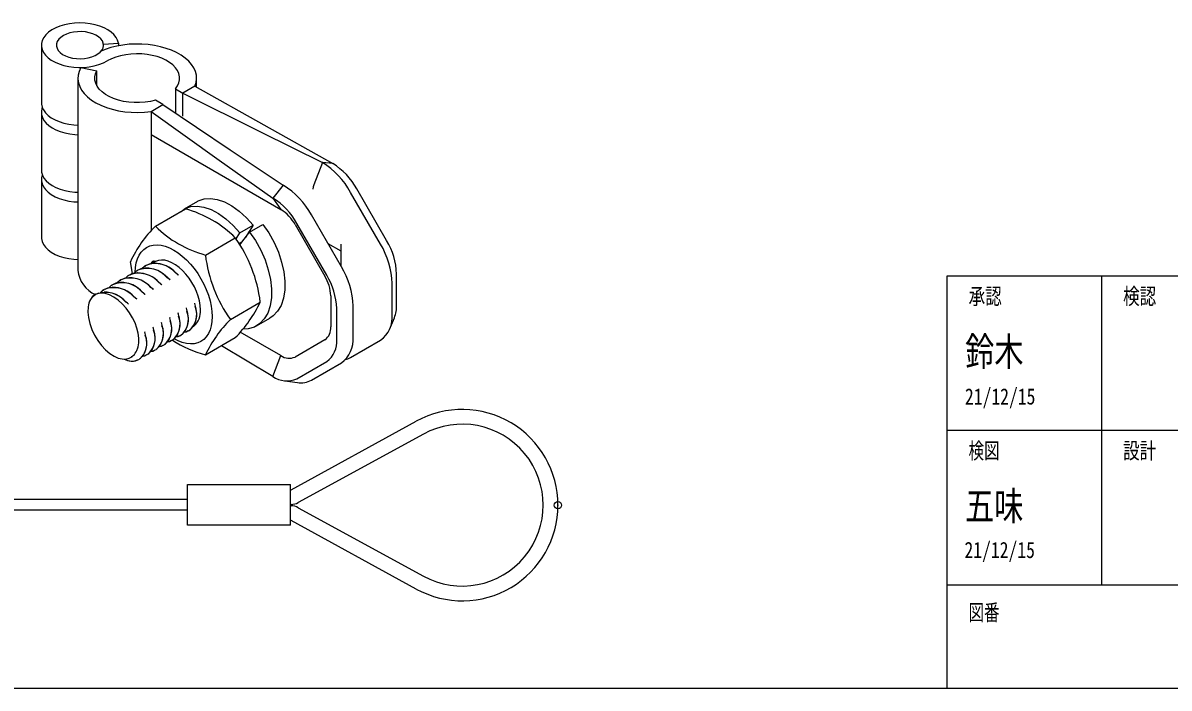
# Model space of a CAD drawing. Units: millimetres on the paper. Extents: x -141 to 141, y -97 to 98.
# Drawn here: x -31.8 to 46.1, y -97 to -51.8 of the extents above; entities that cross this region are included whole.
import ezdxf
from ezdxf.enums import TextEntityAlignment as Align

# ---------------------------------------------------------------- set-up
doc = ezdxf.new("R2010")
doc.units = ezdxf.units.MM
doc.header["$PDMODE"] = 32
doc.header["$PDSIZE"] = 0.5
doc.layers.add('0-0_文字･図枠･寸法', color=7, linetype='Continuous')
doc.layers.add('0-4_BBクリッパー', color=7, linetype='Continuous')
doc.styles.add('ＭＳ ゴシック', font='')
doc.styles.get('ＭＳ ゴシック').set_extended_font_data('MS Gothic')

msp = doc.modelspace()

# ---------------------------------------------------------------- linework, layer by layer
at = {"layer": '0-0_文字･図枠･寸法'}
for p, q in [((41.478, -68.99), (41.478, -89.99)), ((62.478, -79.49), (30.978, -79.49)), ((140.978, -89.99), (30.978, -89.99)), ((-141.022, -96.99), (140.978, -96.99))]:
    msp.add_line(p, q, dxfattribs=at)
msp.add_lwpolyline([(140.978, -68.99), (30.978, -68.99), (30.978, -96.99)], dxfattribs=at)
at = {"layer": '0-4_BBクリッパー'}
for p, q in [((-30.557, -53.285), (-30.557, -57.203)), ((-26.467, -53.654), (-26.467, -53.672)), ((-26.34, -53.204), (-25.32, -53.153)), ((-25.32, -53.153), (-25.32, -53.324)), ((-26.346, -54.49), (-26.078, -54.356)), ((-27.876, -54.812), (-26.781, -55.017)), ((-26.781, -56.045), (-26.781, -55.017)), ((-28.074, -55.531), (-28.074, -68.593)), ((-20.121, -56.071), (-20.936, -56.541)), ((-20.121, -56.071), (-10.756, -61.329)), ((-20.011, -56.132), (-20.011, -55.531)), ((-21.444, -56.247), (-21.444, -57.893)), ((-21.444, -56.247), (-20.936, -56.541)), ((-20.936, -58.108), (-20.936, -56.541)), ((-23.107, -57.795), (-22.293, -57.325)), ((-22.293, -57.325), (-22.801, -57.031)), ((-30.557, -57.856), (-30.557, -61.775)), ((-23.107, -57.795), (-23.107, -59.362)), ((-23.107, -59.362), (-23.107, -65.932)), ((-23.107, -59.362), (-14.278, -64.459)), ((-11.462, -61.266), (-12.045, -62.77)), ((-10.756, -61.329), (-11.462, -61.266)), ((-30.557, -62.428), (-30.557, -66.347)), ((-14.121, -62.802), (-14.826, -63.679)), ((-7.095, -66.567), (-9.125, -63.052)), ((-14.826, -63.679), (-14.278, -64.459)), ((-7.513, -66.808), (-9.542, -63.293)), ((-22.81, -65.588), (-20.773, -64.413)), ((-19.953, -63.902), (-20.857, -64.425)), ((-11.165, -68.916), (-13.195, -65.401)), ((-10.172, -68.343), (-12.201, -64.828)), ((-17.33, -66.449), (-17.08, -66.047)), ((-17.08, -66.047), (-16.175, -65.525)), ((-17.071, -66.856), (-16.406, -65.985)), ((-16.175, -65.525), (-16.702, -66.373)), ((-16.43, -66.016), (-16.46, -65.984)), ((-13.318, -65.473), (-11.288, -68.988)), ((-19.414, -67.549), (-17.377, -66.374)), ((-16.912, -66.647), (-17.125, -66.771)), ((-10.189, -67.294), (-11.072, -66.784)), ((-10.189, -68.312), (-10.189, -66.804)), ((-24.356, -68.81), (-24.508, -68.004)), ((-23.459, -68.25), (-23.468, -68.255)), ((-22.893, -67.924), (-22.902, -67.929)), ((-25.155, -69.229), (-25.164, -69.235)), ((-24.59, -68.903), (-24.599, -68.908)), ((-24.024, -68.576), (-24.033, -68.582)), ((-6.419, -70.947), (-6.419, -68.841)), ((-26.286, -69.882), (-26.296, -69.888)), ((-25.721, -69.556), (-25.73, -69.561)), ((-6.717, -71.589), (-6.717, -69.484)), ((-26.856, -70.222), (-27.127, -70.435)), ((-26.861, -70.214), (-27.036, -70.343)), ((-26.852, -70.209), (-26.861, -70.214)), ((-26.675, -70.149), (-26.74, -70.183)), ((-20.118, -70.863), (-20.125, -70.82)), ((-17.716, -71.925), (-15.679, -70.75)), ((-10.891, -70.326), (-10.891, -72.431)), ((-21.25, -71.516), (-21.256, -71.473)), ((-20.684, -71.189), (-20.691, -71.146)), ((-10.489, -73.296), (-10.489, -71.191)), ((-9.377, -73.124), (-9.377, -71.019)), ((-22.381, -72.169), (-22.388, -72.126)), ((-21.815, -71.843), (-21.822, -71.799)), ((-15.938, -72.372), (-15.033, -71.849)), ((-6.896, -72.604), (-6.571, -71.81)), ((-23.512, -72.822), (-23.519, -72.779)), ((-22.946, -72.496), (-22.953, -72.452)), ((-21.092, -73.024), (-21.083, -73.018)), ((-20.526, -72.697), (-20.517, -72.692)), ((-19.414, -74.341), (-17.377, -73.166)), ((-14.278, -74.387), (-17.045, -72.789)), ((-22.223, -73.677), (-22.214, -73.671)), ((-21.657, -73.35), (-21.648, -73.345)), ((-14.826, -75.801), (-18.324, -73.712)), ((-11.288, -73.31), (-13.318, -74.482)), ((-9.542, -74.519), (-7.513, -73.347)), ((-24.426, -74.453), (-24.363, -74.417)), ((-24.364, -74.427), (-24.42, -74.464)), ((-24.412, -74.46), (-24.37, -74.448)), ((-24.393, -74.449), (-24.392, -74.449)), ((-23.92, -74.656), (-23.911, -74.651)), ((-23.354, -74.33), (-23.345, -74.324)), ((-22.789, -74.003), (-22.78, -73.998)), ((-14.826, -75.801), (-14.278, -74.387)), ((-13.195, -75.962), (-11.165, -74.79)), ((-12.201, -76.054), (-10.172, -74.882)), ((-14.003, -76.101), (-13.152, -76.217)), ((-13.586, -83.502), (-5.08, -78.847)), ((-4.6, -79.724), (-13.106, -84.379)), ((-20.628, -83.155), (-13.628, -83.155)), ((-20.628, -85.905), (-20.628, -83.155)), ((-13.628, -85.905), (-13.628, -83.155)), ((-13.628, -83.502), (-13.586, -83.502)), ((-50.454, -84.155), (-20.628, -84.155)), ((-13.586, -84.502), (-13.628, -84.502)), ((-13.628, -84.602), (-13.586, -84.602)), ((-13.106, -84.725), (-4.6, -89.38)), ((-20.628, -84.905), (-50.454, -84.905)), ((-13.586, -85.602), (-13.628, -85.602)), ((-5.08, -90.257), (-13.586, -85.602)), ((-13.628, -85.905), (-20.628, -85.905))]:
    msp.add_line(p, q, dxfattribs=at)
for points in [[(-25.32, -53.153), (-25.375, -52.95), (-25.476, -52.754), (-25.623, -52.568), (-25.811, -52.394), (-26.038, -52.237), (-26.3, -52.099), (-26.592, -51.983), (-26.909, -51.89), (-27.244, -51.823), (-27.591, -51.783), (-27.945, -51.77), (-28.299, -51.785), (-28.646, -51.827), (-28.98, -51.896), (-29.295, -51.99), (-29.585, -52.108), (-29.844, -52.247), (-30.069, -52.405), (-30.255, -52.579), (-30.399, -52.767), (-30.497, -52.963), (-30.549, -53.166), (-30.553, -53.37), (-30.509, -53.574), (-30.418, -53.771), (-30.281, -53.96), (-30.102, -54.137), (-29.883, -54.298), (-29.629, -54.441), (-29.343, -54.562), (-29.032, -54.66), (-28.701, -54.733), (-28.355, -54.779), (-28.002, -54.799), (-27.648, -54.79), (-27.299, -54.754), (-26.961, -54.691), (-26.642, -54.603), (-26.346, -54.49)], [(-20.121, -56.071), (-20.043, -55.824), (-20.012, -55.573), (-20.027, -55.322), (-20.09, -55.074), (-20.198, -54.831), (-20.351, -54.596), (-20.547, -54.372), (-20.783, -54.161), (-21.058, -53.966), (-21.367, -53.79), (-21.708, -53.634), (-22.075, -53.5), (-22.466, -53.389), (-22.875, -53.304), (-23.297, -53.244), (-23.728, -53.211), (-24.163, -53.205), (-24.596, -53.226), (-25.023, -53.274), (-25.439, -53.348), (-25.838, -53.447), (-26.216, -53.571), (-26.489, -53.681)], [(-21.444, -56.247), (-21.307, -56.051), (-21.215, -55.846), (-21.169, -55.636), (-21.169, -55.425), (-21.215, -55.215), (-21.308, -55.01), (-21.444, -54.814), (-21.623, -54.629), (-21.841, -54.459), (-22.095, -54.307), (-22.38, -54.174), (-22.692, -54.063), (-23.026, -53.976), (-23.376, -53.914), (-23.738, -53.878), (-24.104, -53.869), (-24.469, -53.887), (-24.827, -53.932), (-25.173, -54.002), (-25.5, -54.097), (-25.803, -54.216), (-26.078, -54.356)], [(-27.876, -54.812), (-27.991, -55.063), (-28.057, -55.319), (-28.073, -55.578), (-28.039, -55.837), (-27.955, -56.092), (-27.822, -56.34), (-27.643, -56.578), (-27.419, -56.803), (-27.153, -57.012), (-26.848, -57.202), (-26.508, -57.372), (-26.138, -57.519), (-25.742, -57.641), (-25.324, -57.737), (-24.891, -57.806), (-24.447, -57.846), (-23.998, -57.858), (-23.55, -57.841), (-23.107, -57.795)], [(-22.801, -57.031), (-23.147, -57.111), (-23.508, -57.164), (-23.878, -57.191), (-24.25, -57.189), (-24.62, -57.16), (-24.979, -57.103), (-25.323, -57.02), (-25.645, -56.912), (-25.94, -56.781), (-26.204, -56.629), (-26.432, -56.459), (-26.619, -56.273), (-26.763, -56.075), (-26.862, -55.867), (-26.914, -55.654), (-26.917, -55.439), (-26.873, -55.226), (-26.781, -55.017)], [(-20.936, -56.541), (-15.63, -59.187), (-11.462, -61.266)], [(-30.557, -57.203), (-30.553, -57.289), (-30.509, -57.492), (-30.418, -57.69), (-30.281, -57.879), (-30.102, -58.056), (-29.883, -58.217), (-29.629, -58.359), (-29.343, -58.481), (-29.032, -58.579), (-28.701, -58.652), (-28.355, -58.698), (-28.074, -58.716)], [(-30.495, -57.53), (-30.518, -57.597), (-30.555, -57.798), (-30.545, -58.001), (-30.488, -58.201), (-30.385, -58.396), (-30.238, -58.58), (-30.05, -58.751), (-29.824, -58.907), (-29.564, -59.043), (-29.274, -59.158), (-28.961, -59.25), (-28.629, -59.317), (-28.284, -59.357), (-28.074, -59.369)], [(-22.293, -57.325), (-17.717, -60.392), (-14.121, -62.802)], [(-23.107, -57.795), (-18.47, -61.09), (-14.826, -63.679)], [(-30.557, -61.775), (-30.545, -61.92), (-30.488, -62.12), (-30.385, -62.314), (-30.238, -62.499), (-30.05, -62.67), (-29.824, -62.825), (-29.564, -62.962), (-29.274, -63.077), (-28.961, -63.169), (-28.629, -63.235), (-28.284, -63.276), (-28.074, -63.287)], [(-30.495, -62.102), (-30.497, -62.107), (-30.549, -62.309), (-30.553, -62.514), (-30.509, -62.717), (-30.418, -62.915), (-30.281, -63.104), (-30.102, -63.281), (-29.883, -63.442), (-29.629, -63.584), (-29.343, -63.706), (-29.032, -63.804), (-28.701, -63.877), (-28.355, -63.923), (-28.074, -63.941)], [(-12.045, -62.77), (-12.09, -62.922), (-12.106, -63.067)], [(-19.948, -63.909), (-19.892, -63.869), (-19.501, -63.732), (-19.066, -63.7), (-18.605, -63.769), (-18.122, -63.937), (-17.619, -64.207), (-17.115, -64.571), (-16.628, -65.016), (-16.175, -65.525)], [(-21.065, -64.581), (-20.797, -64.392), (-20.406, -64.255), (-19.971, -64.222), (-19.51, -64.292), (-19.027, -64.46), (-18.524, -64.729), (-18.02, -65.093), (-17.533, -65.539), (-17.08, -66.047)], [(-16.406, -65.985), (-16.008, -66.572), (-15.653, -67.211), (-15.359, -67.879), (-15.135, -68.553), (-14.987, -69.207), (-14.914, -69.84), (-14.92, -70.447), (-15.008, -71.005), (-15.174, -71.493), (-15.409, -71.896), (-15.711, -72.215), (-16.082, -72.446), (-16.508, -72.577), (-16.884, -72.597)], [(-16.406, -65.985), (-15.502, -65.463), (-15.103, -66.05), (-14.748, -66.688), (-14.454, -67.357), (-14.23, -68.03), (-14.082, -68.685), (-14.009, -69.318), (-14.015, -69.925), (-14.103, -70.482), (-14.269, -70.97), (-14.504, -71.374), (-14.807, -71.693), (-15.04, -71.838)], [(-30.557, -66.347), (-30.553, -66.433), (-30.509, -66.636), (-30.418, -66.834), (-30.281, -67.023), (-30.102, -67.199), (-29.883, -67.36), (-29.629, -67.503), (-29.343, -67.624), (-29.032, -67.722), (-28.701, -67.795), (-28.355, -67.842), (-28.074, -67.859)], [(-24.176, -68.718), (-24.16, -68.39), (-24.111, -68.085), (-24.03, -67.806), (-23.918, -67.559), (-23.776, -67.344), (-23.606, -67.166), (-23.411, -67.027), (-23.193, -66.927), (-22.954, -66.87), (-22.697, -66.854), (-22.427, -66.881), (-22.145, -66.95), (-21.856, -67.06), (-21.564, -67.21), (-21.272, -67.397), (-20.983, -67.621), (-20.701, -67.877), (-20.431, -68.163), (-20.174, -68.474), (-19.935, -68.808), (-19.717, -69.159), (-19.522, -69.524), (-19.352, -69.898), (-19.21, -70.276), (-19.098, -70.653), (-19.017, -71.025), (-18.968, -71.387), (-18.952, -71.734), (-18.968, -72.062), (-19.017, -72.368), (-19.098, -72.646), (-19.21, -72.894), (-19.352, -73.108), (-19.522, -73.286), (-19.717, -73.426), (-19.935, -73.525), (-20.174, -73.583), (-20.431, -73.598), (-20.701, -73.572)], [(-23.494, -68.441), (-23.794, -68.49), (-23.979, -68.584)], [(-23.462, -68.265), (-23.56, -68.316), (-23.715, -68.471)], [(-23.482, -68.296), (-23.577, -68.345), (-23.7, -68.468)], [(-22.928, -68.114), (-23.229, -68.163), (-23.413, -68.258)], [(-22.896, -67.939), (-22.995, -67.989), (-23.149, -68.144)], [(-22.916, -67.97), (-23.011, -68.019), (-23.134, -68.142)], [(-19.754, -71.271), (-19.771, -70.977), (-19.821, -70.668), (-19.904, -70.352), (-20.018, -70.033), (-20.16, -69.718), (-20.329, -69.412), (-20.52, -69.121), (-20.731, -68.851), (-20.958, -68.607), (-21.196, -68.392), (-21.44, -68.212), (-21.688, -68.07), (-21.932, -67.967), (-22.17, -67.907), (-22.397, -67.89), (-22.608, -67.916), (-22.799, -67.986), (-22.968, -68.097), (-22.975, -68.103)], [(-25.159, -69.245), (-25.257, -69.295), (-25.412, -69.45)], [(-25.178, -69.276), (-25.274, -69.325), (-25.396, -69.448)], [(-24.625, -69.094), (-24.925, -69.143), (-25.11, -69.237)], [(-24.593, -68.918), (-24.692, -68.969), (-24.846, -69.124)], [(-24.613, -68.95), (-24.708, -68.998), (-24.831, -69.121)], [(-24.059, -68.767), (-24.36, -68.816), (-24.544, -68.911)], [(-24.028, -68.592), (-24.126, -68.642), (-24.281, -68.797)], [(-24.047, -68.623), (-24.142, -68.672), (-24.265, -68.795)], [(-21.821, -69.241), (-21.895, -69.175), (-21.97, -69.108)], [(-21.814, -69.246), (-21.923, -69.141), (-21.962, -69.115)], [(-21.255, -68.915), (-21.328, -68.85), (-21.403, -68.783)], [(-21.248, -68.92), (-21.357, -68.815), (-21.397, -68.789)], [(-26.29, -69.898), (-26.388, -69.948), (-26.543, -70.103)], [(-26.31, -69.929), (-26.405, -69.978), (-26.527, -70.101)], [(-25.756, -69.747), (-26.056, -69.796), (-26.241, -69.89)], [(-25.724, -69.571), (-25.823, -69.622), (-25.977, -69.777)], [(-25.744, -69.602), (-25.839, -69.651), (-25.962, -69.774)], [(-25.19, -69.42), (-25.491, -69.469), (-25.675, -69.563)], [(-23.516, -70.223), (-23.59, -70.156), (-23.666, -70.088)], [(-23.51, -70.226), (-23.619, -70.121), (-23.659, -70.095)], [(-22.952, -69.894), (-23.026, -69.828), (-23.102, -69.761)], [(-22.945, -69.899), (-23.054, -69.794), (-23.093, -69.768)], [(-22.387, -69.567), (-22.461, -69.501), (-22.537, -69.434)], [(-22.379, -69.573), (-22.488, -69.468), (-22.528, -69.442)], [(-23.987, -73.787), (-23.939, -73.509), (-23.935, -73.2), (-23.977, -72.87), (-24.061, -72.526), (-24.189, -72.168), (-24.356, -71.815), (-24.562, -71.471), (-24.798, -71.152), (-25.058, -70.864), (-25.335, -70.617), (-25.632, -70.411), (-25.929, -70.262), (-26.219, -70.174), (-26.495, -70.148), (-26.767, -70.189)], [(-24.641, -70.879), (-24.75, -70.774), (-24.792, -70.747)], [(-24.641, -70.881), (-24.715, -70.815), (-24.791, -70.747)], [(-24.079, -70.551), (-24.153, -70.485), (-24.229, -70.417)], [(-24.076, -70.552), (-24.185, -70.447), (-24.225, -70.421)], [(-20.083, -71.033), (-20.103, -70.935), (-20.124, -70.836)], [(-27.386, -71.07), (-27.399, -71.424), (-27.359, -71.805), (-27.267, -72.204), (-27.125, -72.609), (-26.942, -72.994), (-26.72, -73.361), (-26.471, -73.695), (-26.197, -73.99), (-25.912, -74.233), (-25.62, -74.423), (-25.338, -74.55), (-25.065, -74.617), (-24.811, -74.62), (-24.583, -74.56), (-24.502, -74.518)], [(-21.215, -71.681), (-21.236, -71.583), (-21.256, -71.484)], [(-20.649, -71.358), (-20.669, -71.26), (-20.69, -71.16)], [(-22.348, -72.328), (-22.368, -72.231), (-22.389, -72.131)], [(-21.782, -72.005), (-21.802, -71.907), (-21.822, -71.808)], [(-20.502, -72.65), (-20.42, -72.609), (-20.244, -72.419)], [(-23.479, -72.979), (-23.499, -72.885), (-23.519, -72.788)], [(-22.914, -72.651), (-22.934, -72.554), (-22.955, -72.455)], [(-21.633, -73.303), (-21.552, -73.262), (-21.375, -73.072)], [(-21.414, -73.114), (-21.265, -73.097), (-21.098, -73.013)], [(-21.41, -73.109), (-21.298, -73.096), (-21.138, -73.016)], [(-21.067, -72.976), (-20.986, -72.935), (-20.81, -72.745)], [(-20.849, -72.787), (-20.699, -72.771), (-20.532, -72.687)], [(-20.844, -72.782), (-20.732, -72.77), (-20.572, -72.689)], [(-23.111, -74.093), (-22.961, -74.077), (-22.794, -73.993)], [(-22.764, -73.956), (-22.683, -73.915), (-22.506, -73.725)], [(-22.545, -73.767), (-22.396, -73.75), (-22.229, -73.666)], [(-22.541, -73.762), (-22.429, -73.749), (-22.268, -73.669)], [(-22.198, -73.629), (-22.117, -73.588), (-21.941, -73.398)], [(-21.98, -73.44), (-21.83, -73.424), (-21.663, -73.34)], [(-21.975, -73.435), (-21.863, -73.423), (-21.704, -73.343)], [(-20.701, -73.572), (-20.983, -73.503), (-21.272, -73.393), (-21.541, -73.256)], [(-23.895, -74.609), (-23.814, -74.568), (-23.638, -74.378)], [(-23.672, -74.415), (-23.56, -74.402), (-23.401, -74.322)], [(-23.664, -74.418), (-23.527, -74.403), (-23.36, -74.319)], [(-23.33, -74.282), (-23.248, -74.241), (-23.072, -74.051)], [(-23.106, -74.088), (-22.995, -74.076), (-22.834, -73.996)], [(-9.884, -74.656), (-9.739, -74.611), (-9.542, -74.519)]]:
    msp.add_lwpolyline(points, dxfattribs=at)
msp.add_lwpolyline([(-29.065, -52.632), (-29.24, -52.751), (-29.377, -52.886), (-29.473, -53.033), (-29.524, -53.187), (-29.53, -53.343), (-29.49, -53.498), (-29.405, -53.647), (-29.278, -53.785), (-29.112, -53.909), (-28.912, -54.015), (-28.684, -54.1), (-28.434, -54.162), (-28.17, -54.198), (-27.9, -54.208), (-27.63, -54.191), (-27.369, -54.149), (-27.124, -54.081), (-26.902, -53.991), (-26.711, -53.88), (-26.554, -53.752), (-26.437, -53.611), (-26.363, -53.46), (-26.334, -53.304), (-26.352, -53.148), (-26.414, -52.996), (-26.521, -52.851), (-26.668, -52.72), (-26.851, -52.604), (-27.066, -52.509), (-27.306, -52.435), (-27.563, -52.386), (-27.832, -52.363), (-28.103, -52.366), (-28.369, -52.396), (-28.623, -52.451), (-28.857, -52.531)], close=True, dxfattribs=at)
for centre, radius, start, end in [((-14.393, -65.966), 5.539, 28.85561, 58.04532), ((-13.248, -65.324), 4.708, 28.85562, 58.04532), ((-17.052, -67.501), 5.539, 28.85561, 58.04532), ((-17.318, -67.673), 4.708, 28.85562, 58.04532), ((-22.855, -71.941), 7.81, 45.46392, 74.54145), ((-15.743, -66.809), 2.769, 28.85561, 58.04532), ((-17.079, -71.421), 8.176, 134.49537, 155.30328), ((-17.426, -60.184), 7.628, 225.10876, 254.89661), ((-25.232, -71.939), 9.626, 7.09279, 35.31857), ((-12.254, -69.673), 5.539, 1.9565, 31.14372), ((-11.125, -69.002), 4.708, 1.95652, 31.14371), ((-9.861, -66.36), 9.626, 187.09276, 215.3186), ((-23.361, -70.227), 1.767, 38.90057, 111.84255), ((-23.47, -70.446), 2.009, 41.72996, 90.03163), ((-22.796, -69.9), 1.767, 38.90036, 111.83855), ((-22.904, -70.121), 2.011, 41.70254, 90.02134), ((-14.913, -71.208), 5.539, 1.9565, 31.14372), ((-26.082, -68.412), 2, 185.2096, 246.33207), ((-24.492, -70.88), 1.767, 38.90047, 111.84152), ((-24.601, -71.098), 2.008, 41.73661, 90.03356), ((-23.927, -70.553), 1.767, 38.90039, 111.83823), ((-24.035, -70.771), 2.008, 41.74263, 90.0356), ((-13.659, -70.42), 2.77, 1.95653, 31.14369), ((-15.195, -71.352), 4.708, 1.95652, 31.14371), ((-26.189, -71.859), 1.767, 38.90038, 111.84028), ((-26.296, -72.078), 2.008, 41.50269, 90.09206), ((-25.624, -71.533), 1.767, 38.90047, 111.84029), ((-25.733, -71.756), 2.013, 41.67386, 90.01067), ((-25.058, -71.206), 1.767, 38.90041, 111.83876), ((-25.167, -71.426), 2.01, 41.71277, 90.0254), ((-26.143, -71.2), 1.25, 150.01927, 174.03439), ((-26.303, -71.119), 1.071, 140.30939, 149.4894), ((-26.542, -70.904), 0.75, 107.44259, 141.25654), ((-23.814, -66.838), 9.026, 315.48467, 334.31399), ((-21.925, -71.924), 1.369, 307.64683, 23.46532), ((-22.2, -71.893), 1.635, 329.149, 19.18149), ((-21.361, -71.596), 1.371, 307.67691, 23.53333), ((-21.632, -71.567), 1.633, 329.1359, 19.14942), ((-21.071, -71.391), 1.322, 310.82796, 5.22779), ((-8.64, -71.778), 1.931, 305.69803, 5.62039), ((-8.69, -70.992), 2.272, 338.89352, 1.14127), ((-23.623, -72.903), 1.371, 307.66933, 23.52168), ((-23.904, -72.87), 1.642, 329.20632, 19.31883), ((-23.056, -72.577), 1.369, 307.65203, 23.47171), ((-23.335, -72.544), 1.639, 329.18643, 19.27098), ((-22.493, -72.249), 1.372, 307.68749, 23.56278), ((-22.767, -72.218), 1.637, 329.16779, 19.22663), ((-11.279, -78.254), 9.026, 135.48464, 154.31401), ((-11.852, -72.526), 0.966, 305.6981, 5.62033), ((-24.753, -73.556), 1.37, 307.65435, 23.487), ((-25.037, -73.522), 1.644, 329.22365, 19.35997), ((-24.188, -73.23), 1.37, 307.66055, 23.48727), ((-24.472, -73.195), 1.645, 329.2324, 19.38098), ((-11.299, -73.313), 1.931, 305.69803, 5.62039), ((-25.902, -73.298), 1.976, 337.88068, 345.67904), ((-16.974, -65.888), 8.798, 237.87116, 253.9008), ((-12.123, -73.457), 1.642, 305.69805, 5.62035), ((-24.427, -73.797), 0.969, 238.03706, 298.47251), ((-24.395, -73.789), 0.977, 238.12039, 298.74952), ((-25.109, -73.442), 1.236, 299.45441, 309.94487), ((-24.918, -73.707), 0.91, 311.40056, 338.39809), ((-13.715, -73.602), 0.966, 234.38182, 294.31395), ((-13.87, -74.466), 1.641, 234.38185, 294.31393), ((-12.915, -74.744), 1.492, 260.83696, 298.58936), ((-1.958, -84.552), 6.503, 0, 118.69139), ((-1.958, -84.552), 5.503, 241.30861, 118.69139), ((-13.586, -83.502), 1, 270, 298.69138), ((-13.586, -85.602), 1, 61.30862, 90), ((-1.958, -84.552), 6.503, 241.30861, 0)]:
    msp.add_arc(centre, radius, start, end, dxfattribs=at)
msp.add_point((4.546, -84.552), dxfattribs=at)

# ---------------------------------------------------------------- texts
at = {"layer": '0-0_文字･図枠･寸法', "style": 'ＭＳ ゴシック'}
for s, height, width, p in [('承認', 1.1, 0.75, (32.452, -71.23)), ('検認', 1.1, 0.75, (42.952, -71.23)), ('鈴木', 1.94, 0.75, (32.217, -75.665)), ('21/12/15', 1.1, 0.8, (32.204, -78.044)), ('検図', 1.1, 0.7, (32.452, -81.73)), ('設計', 1.1, 0.75, (42.952, -81.73)), ('五味', 1.94, 0.75, (32.217, -86.165)), ('21/12/15', 1.1, 0.8, (32.172, -88.478)), ('図番', 1.1, 0.7, (32.452, -92.727))]:
    msp.add_text(s, height=height, dxfattribs=dict(at, width=width)).set_placement(p, align=Align.BOTTOM_LEFT)

doc.saveas('drawing.dxf')
